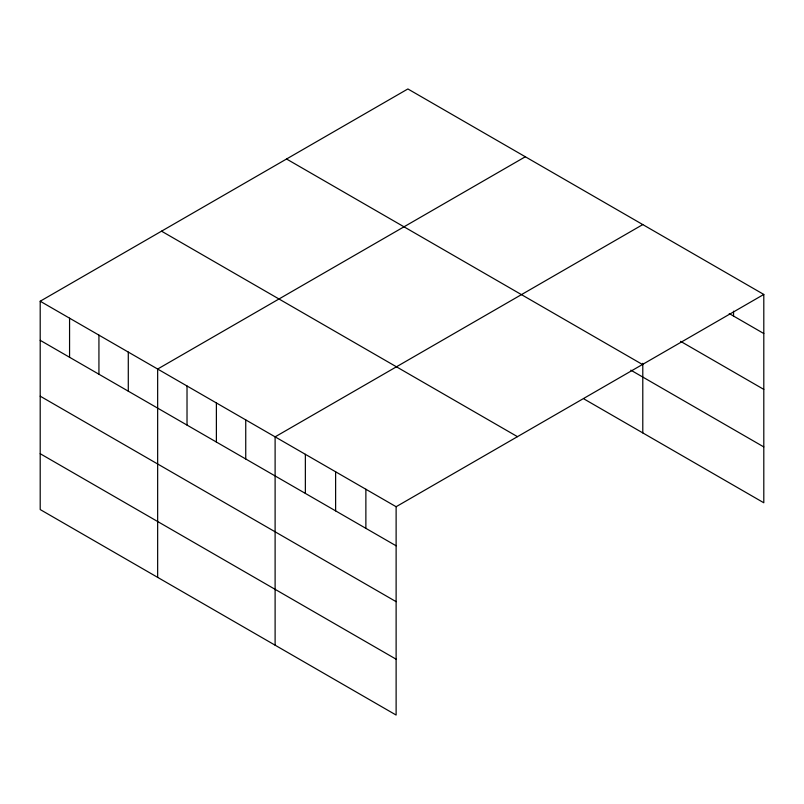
<?xml version="1.0" encoding="UTF-8"?>
<svg xmlns="http://www.w3.org/2000/svg" width="804" height="804" viewBox="0 0 804 804"><rect width="100%" height="100%" fill="white"/><g stroke="black" fill="none" stroke-linecap="round" stroke-linejoin="round"><path stroke-width="1.21" d="M40.2 301.229L396.121 506.721L396.121 715.047L40.2 509.555L40.2 301.229L407.879 88.953L763.8 294.445L763.8 502.771L584.056 398.995M525.334 156.76L157.654 369.036L157.654 577.372M642.788 224.577L275.109 436.853L275.109 645.18M396.121 506.721L763.8 294.445M729.228 313.57L763.8 333.529M680.606 341.348L763.8 389.387M286.546 159.001L642.466 364.493M630.818 370.152L763.8 446.923M161.534 231.18L517.454 436.662M40.2 340.323L396.121 545.805M40.2 396.171L396.121 601.663M40.2 453.707L396.121 659.2M733.549 311.178L733.549 316.062M642.788 363.297L642.788 432.904M365.87 489.254L365.87 528.339M335.62 471.787L335.62 510.882M305.359 454.32L305.359 493.415M245.743 419.899L245.743 458.994M216.387 402.945L216.387 442.039M187.02 385.99L187.02 425.085M128.288 352.092L128.288 391.176M98.932 335.137L98.932 374.222M69.566 318.183L69.566 357.277"/></g></svg>
